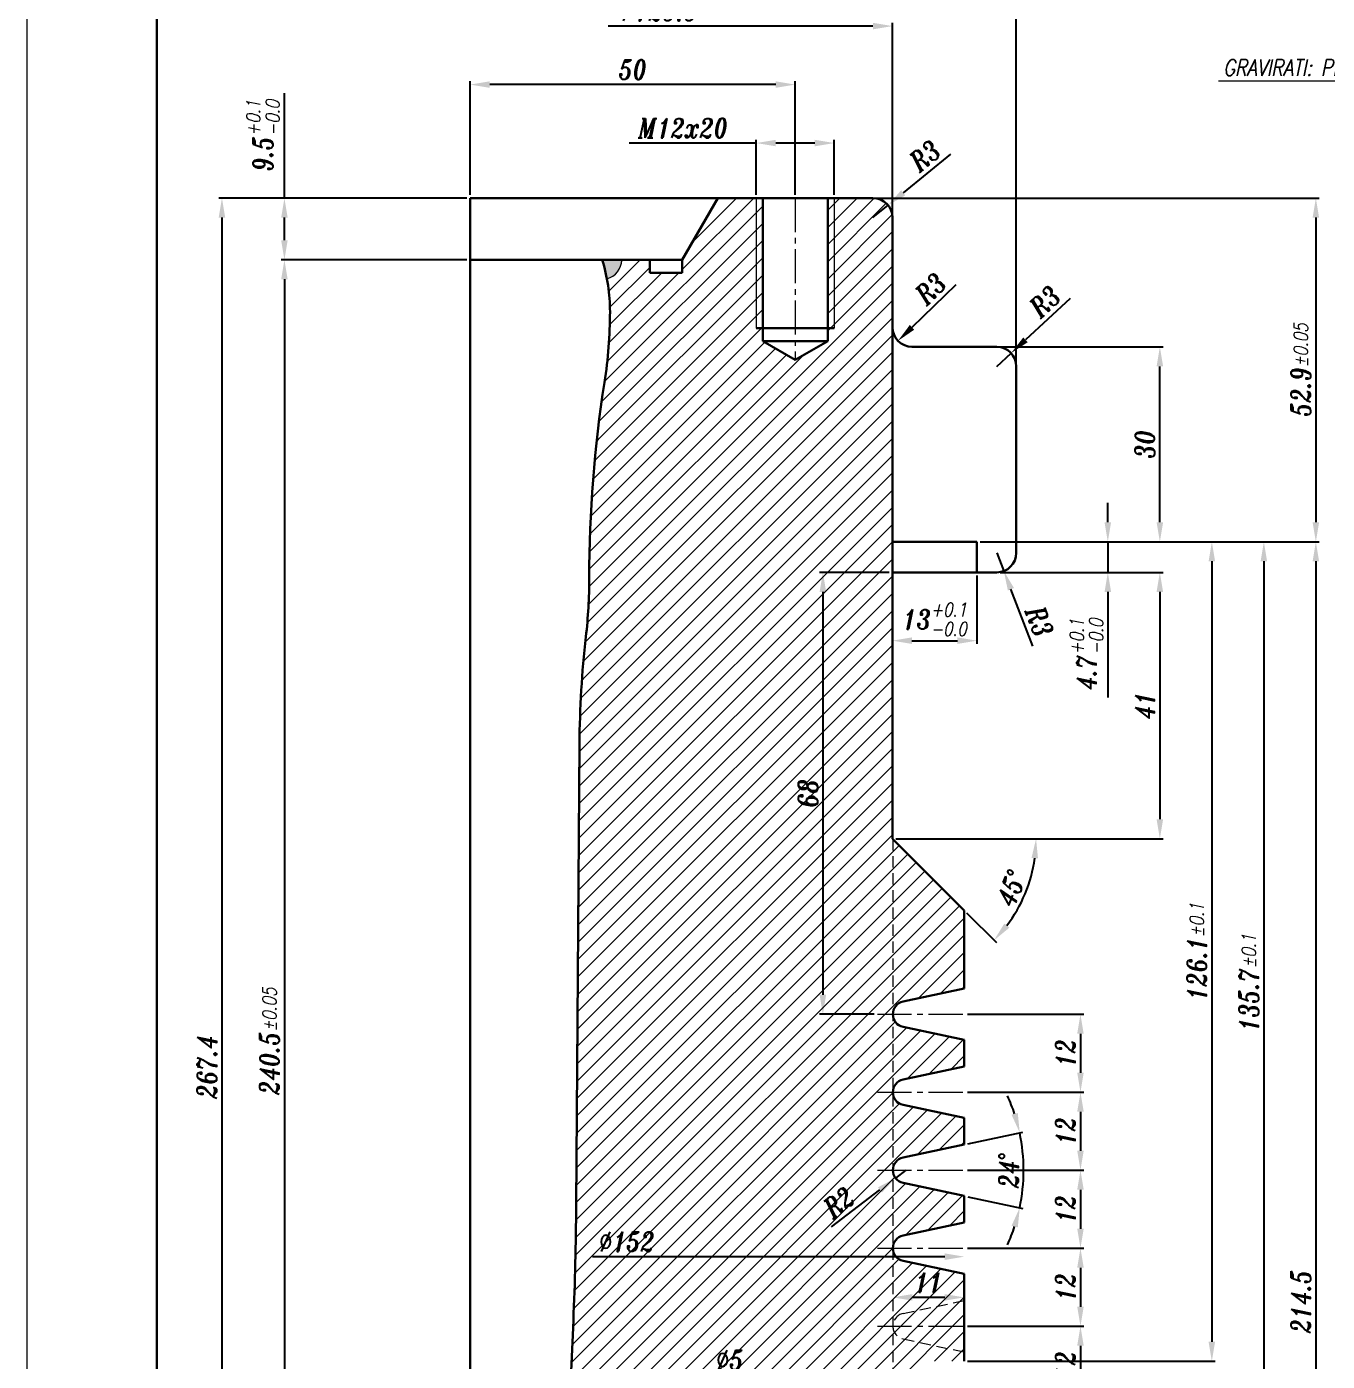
# Model space of a CAD drawing. Extents: x 459 to 1033, y 12 to 616.
# Drawn here: x 459.4 to 659.5, y 206.6 to 412 of the extents above; entities that cross this region are included whole.
import ezdxf

# ---------------------------------------------------------------- set-up
doc = ezdxf.new("R2010")
doc.units = 0
doc.header["$LTSCALE"] = 7
doc.header["$MEASUREMENT"] = 0
doc.linetypes.add('CENTER2', pattern=[1.125, 0.75, -0.125, 0.125, -0.125])
doc.linetypes.add('HIDDEN', pattern=[0.375, 0.25, -0.125])
doc.layers.get('0').update_dxf_attribs({"linetype": 'CONTINUOUS', "lineweight": 15})
for name, color, linetype, lineweight in [('1', 1, 'CENTER2', 15), ('2', 2, 'HIDDEN', 15), ('3', 3, 'CONTINUOUS', 30), ('8', 250, 'CONTINUOUS', 15)]:
    doc.layers.add(name, color=color, linetype=linetype, lineweight=lineweight)
doc.styles.add('ITALICT', font='ITALICT.shx', dxfattribs={"width": 0.8, "height": 3})
doc.dimstyles.get("Standard").update_dxf_attribs({"dimtxt": 3, "dimasz": 3, "dimexe": 0.5, "dimexo": 0.5, "dimgap": 0.8, "dimtad": 1, "dimdsep": 46, "dimtxsty": 'ITALICT', "dimcen": 0.09, "dimazin": 2, "dimtfac": 1, "dimtmove": 0, "dimatfit": 3, "dimfxl": 1, "dimtolj": 1, "dimtzin": 0, "dimarcsym": 0})

# ---------------------------------------------------------------- blocks, each defined once
blk = doc.blocks.new('*D11')
at = {"color": 0, "lineweight": -2, "transparency": 16777216}
for p, q in [((605.58, 327.52), (605.58, 317.01)), ((595.58, 317.51), (602.58, 317.51))]:
    blk.add_line(p, q, dxfattribs=at)
at = {"color": 0, "transparency": 16777216}
for points in [[(595.58, 318.01), (595.58, 317.01), (592.58, 317.51)], [(602.58, 318.01), (602.58, 317.01), (605.58, 317.51)]]:
    blk.add_solid(points, dxfattribs=at)
at = {"color": 0, "transparency": 16777216, "insert": (599.08, 320.8), "char_height": 3, "attachment_point": 5, "style": 'ITALICT'}
blk.add_mtext('\\A1;13{}{\\H0.71x;\\C3;\\S+0.1^ -0.0;}', dxfattribs=at)
blk = doc.blocks.new('*D12')
at = {"color": 0, "lineweight": -2, "transparency": 16777216}
for p, q in [((625.71, 335.72), (625.71, 338.72)), ((606.08, 332.72), (626.21, 332.72)), ((625.71, 332.72), (625.71, 328.02)), ((609.13, 328.02), (626.21, 328.02)), ((625.71, 325.02), (625.71, 308.75))]:
    blk.add_line(p, q, dxfattribs=at)
at = {"color": 0, "transparency": 16777216}
for points in [[(625.21, 335.72), (626.21, 335.72), (625.71, 332.72)], [(625.21, 325.02), (626.21, 325.02), (625.71, 328.02)]]:
    blk.add_solid(points, dxfattribs=at)
at = {"color": 0, "transparency": 16777216, "insert": (622.43, 315.39), "char_height": 3, "attachment_point": 5, "rotation": 90, "style": 'ITALICT'}
blk.add_mtext('\\A1;4.7{}{\\H0.71x;\\C3;\\S+0.1^ -0.0;}', dxfattribs=at)
blk = doc.blocks.new('*D13')
at = {"color": 0, "lineweight": -2, "transparency": 16777216}
for p, q in [((590.08, 385.62), (658.21, 385.62)), ((657.71, 382.62), (657.71, 335.72)), ((606.08, 332.72), (658.21, 332.72))]:
    blk.add_line(p, q, dxfattribs=at)
at = {"color": 0, "transparency": 16777216}
for points in [[(657.21, 382.62), (658.21, 382.62), (657.71, 385.62)], [(657.21, 335.72), (658.21, 335.72), (657.71, 332.72)]]:
    blk.add_solid(points, dxfattribs=at)
at = {"color": 0, "transparency": 16777216, "insert": (655.41, 359.17), "char_height": 3, "attachment_point": 5, "rotation": 90, "style": 'ITALICT'}
blk.add_mtext('\\A1;52.9{}{\\H0.71x;\\C3;%%p0.05}', dxfattribs=at)
blk = doc.blocks.new('*D14')
at = {"color": 0, "lineweight": -2, "transparency": 16777216}
for p, q in [((609.13, 328.02), (634.21, 328.02)), ((633.71, 325.02), (633.71, 290.02)), ((593.08, 287.02), (634.21, 287.02))]:
    blk.add_line(p, q, dxfattribs=at)
at = {"color": 0, "transparency": 16777216}
for points in [[(633.21, 325.02), (634.21, 325.02), (633.71, 328.02)], [(633.21, 290.02), (634.21, 290.02), (633.71, 287.02)]]:
    blk.add_solid(points, dxfattribs=at)
at = {"color": 0, "transparency": 16777216, "insert": (631.41, 307.52), "char_height": 3, "attachment_point": 5, "rotation": 90, "style": 'ITALICT'}
blk.add_mtext('\\A1;41', dxfattribs=at)
blk = doc.blocks.new('*D15')
at = {"color": 0, "lineweight": -2, "transparency": 16777216}
for p, q in [((603.7, 287.02), (615.17, 287.02)), ((603.99, 275.62), (608.56, 271.05))]:
    blk.add_line(p, q, dxfattribs=at)
blk.add_arc((592.58, 287.02), 22.09, 322.7882, 352.2118, dxfattribs=at)
at = {"color": 0, "transparency": 16777216}
for points in [[(613.97, 284.06), (614.97, 283.99), (614.67, 287.02)], [(610.55, 273.33), (609.8, 273.99), (608.2, 271.4)]]:
    blk.add_solid(points, dxfattribs=at)
at = {"color": 0, "transparency": 16777216, "insert": (610.87, 279.45), "char_height": 3, "attachment_point": 5, "rotation": 67.5, "style": 'ITALICT'}
blk.add_mtext('\\A1;45°', dxfattribs=at)
blk = doc.blocks.new('*D16')
at = {"color": 0, "lineweight": -2, "transparency": 16777216}
for p, q in [((606.08, 332.72), (642.21, 332.72)), ((641.71, 329.72), (641.71, 209.62)), ((604.13, 206.62), (642.21, 206.62))]:
    blk.add_line(p, q, dxfattribs=at)
at = {"color": 0, "transparency": 16777216}
for points in [[(641.21, 329.72), (642.21, 329.72), (641.71, 332.72)], [(641.21, 209.62), (642.21, 209.62), (641.71, 206.62)]]:
    blk.add_solid(points, dxfattribs=at)
at = {"color": 0, "transparency": 16777216, "insert": (639.41, 269.67), "char_height": 3, "attachment_point": 5, "rotation": 90, "style": 'ITALICT'}
blk.add_mtext('\\A1;126.1{}{\\H0.71x;\\C3;%%p0.1}', dxfattribs=at)
blk = doc.blocks.new('*D17')
at = {"color": 0, "lineweight": -2, "transparency": 16777216}
for p, q in [((606.08, 332.72), (650.21, 332.72)), ((649.71, 329.72), (649.71, 200.02)), ((613.28, 197.02), (650.21, 197.02))]:
    blk.add_line(p, q, dxfattribs=at)
at = {"color": 0, "transparency": 16777216}
for points in [[(649.21, 329.72), (650.21, 329.72), (649.71, 332.72)], [(649.21, 200.02), (650.21, 200.02), (649.71, 197.02)]]:
    blk.add_solid(points, dxfattribs=at)
at = {"color": 0, "transparency": 16777216, "insert": (647.41, 264.87), "char_height": 3, "attachment_point": 5, "rotation": 90, "style": 'ITALICT'}
blk.add_mtext('\\A1;135.7{}{\\H0.71x;\\C3;%%p0.1}', dxfattribs=at)
blk = doc.blocks.new('*D66')
at = {"color": 0, "lineweight": -2, "transparency": 16777216}
for p, q in [((592.08, 328.02), (581.38, 328.02)), ((581.88, 325.02), (581.88, 263.02)), ((589.76, 260.02), (581.38, 260.02))]:
    blk.add_line(p, q, dxfattribs=at)
at = {"color": 0, "transparency": 16777216}
for points in [[(581.38, 325.02), (582.38, 325.02), (581.88, 328.02)], [(581.38, 263.02), (582.38, 263.02), (581.88, 260.02)]]:
    blk.add_solid(points, dxfattribs=at)
at = {"color": 0, "transparency": 16777216, "insert": (579.58, 294.02), "char_height": 3, "attachment_point": 5, "rotation": 90, "style": 'ITALICT'}
blk.add_mtext('\\A1;68', dxfattribs=at)
blk = doc.blocks.new('*D67')
at = {"color": 0, "lineweight": -2, "transparency": 16777216}
for p, q in [((594.63, 236.02), (593.04, 234.81)), ((583.18, 227.29), (590.66, 232.99))]:
    blk.add_line(p, q, dxfattribs=at)
at = {"color": 0, "transparency": 16777216}
blk.add_solid([(590.35, 233.39), (590.96, 232.59), (593.04, 234.81)], dxfattribs=at)
at = {"color": 0, "transparency": 16777216, "insert": (584.33, 231.06), "char_height": 3, "attachment_point": 5, "rotation": 37.3097, "style": 'ITALICT'}
blk.add_mtext('\\A1;R2', dxfattribs=at)
blk = doc.blocks.new('*D18')
at = {"color": 0, "lineweight": -2, "transparency": 16777216}
for p, q in [((604.17, 240.09), (612.65, 241.9)), ((604.17, 231.95), (612.65, 230.15))]:
    blk.add_line(p, q, dxfattribs=at)
for start, end in [(18.1964, 24.3928), (348, 12), (335.6072, 341.8036)]:
    blk.add_arc((585.01, 236.02), 27.75, start, end, dxfattribs=at)
at = {"color": 0, "transparency": 16777216}
for points in [[(611.86, 244.82), (610.9, 244.56), (612.16, 241.79)], [(610.9, 227.48), (611.86, 227.22), (612.16, 230.25)]]:
    blk.add_solid(points, dxfattribs=at)
at = {"color": 0, "transparency": 16777216, "insert": (610.47, 236.02), "char_height": 3, "attachment_point": 5, "rotation": 90, "style": 'ITALICT'}
blk.add_mtext('\\A1;24°', dxfattribs=at)
blk = doc.blocks.new('*D19')
at = {"color": 0, "lineweight": -2, "transparency": 16777216}
for p, q in [((604.13, 248.02), (622, 248.02)), ((621.5, 245.02), (621.5, 239.02)), ((604.13, 236.02), (622, 236.02))]:
    blk.add_line(p, q, dxfattribs=at)
at = {"color": 0, "transparency": 16777216}
for points in [[(621, 245.02), (622, 245.02), (621.5, 248.02)], [(621, 239.02), (622, 239.02), (621.5, 236.02)]]:
    blk.add_solid(points, dxfattribs=at)
at = {"color": 0, "transparency": 16777216, "insert": (619.2, 242.02), "char_height": 3, "attachment_point": 5, "rotation": 90, "style": 'ITALICT'}
blk.add_mtext('\\A1;12', dxfattribs=at)
blk = doc.blocks.new('*D20')
at = {"color": 0, "lineweight": -2, "transparency": 16777216}
for p, q in [((604.13, 236.02), (622, 236.02)), ((621.5, 233.02), (621.5, 227.02)), ((604.13, 224.02), (622, 224.02))]:
    blk.add_line(p, q, dxfattribs=at)
at = {"color": 0, "transparency": 16777216}
for points in [[(621, 233.02), (622, 233.02), (621.5, 236.02)], [(621, 227.02), (622, 227.02), (621.5, 224.02)]]:
    blk.add_solid(points, dxfattribs=at)
at = {"color": 0, "transparency": 16777216, "insert": (619.2, 230.02), "char_height": 3, "attachment_point": 5, "rotation": 90, "style": 'ITALICT'}
blk.add_mtext('\\A1;12', dxfattribs=at)
blk = doc.blocks.new('*D21')
at = {"color": 0, "lineweight": -2, "transparency": 16777216}
for p, q in [((604.13, 224.02), (622, 224.02)), ((621.5, 221.02), (621.5, 215.02)), ((604.13, 212.02), (622, 212.02))]:
    blk.add_line(p, q, dxfattribs=at)
at = {"color": 0, "transparency": 16777216}
for points in [[(621, 221.02), (622, 221.02), (621.5, 224.02)], [(621, 215.02), (622, 215.02), (621.5, 212.02)]]:
    blk.add_solid(points, dxfattribs=at)
at = {"color": 0, "transparency": 16777216, "insert": (619.2, 218.02), "char_height": 3, "attachment_point": 5, "rotation": 90, "style": 'ITALICT'}
blk.add_mtext('\\A1;12', dxfattribs=at)
blk = doc.blocks.new('*D22')
at = {"color": 0, "lineweight": -2, "transparency": 16777216}
for p, q in [((604.13, 212.02), (622, 212.02)), ((621.5, 209.02), (621.5, 203.02)), ((604.13, 200.02), (622, 200.02))]:
    blk.add_line(p, q, dxfattribs=at)
at = {"color": 0, "transparency": 16777216}
for points in [[(621, 209.02), (622, 209.02), (621.5, 212.02)], [(621, 203.02), (622, 203.02), (621.5, 200.02)]]:
    blk.add_solid(points, dxfattribs=at)
at = {"color": 0, "transparency": 16777216, "insert": (619.2, 206.02), "char_height": 3, "attachment_point": 5, "rotation": 90, "style": 'ITALICT'}
blk.add_mtext('\\A1;12', dxfattribs=at)
blk = doc.blocks.new('*D68')
at = {"color": 0, "lineweight": -2, "transparency": 16777216}
blk.add_line((600.63, 216.46), (595.63, 216.46), dxfattribs=at)
at = {"color": 0, "transparency": 16777216}
for points in [[(595.63, 216.96), (595.63, 215.96), (592.63, 216.46)], [(600.63, 216.96), (600.63, 215.96), (603.63, 216.46)]]:
    blk.add_solid(points, dxfattribs=at)
at = {"color": 0, "transparency": 16777216, "insert": (598.13, 218.76), "char_height": 3, "attachment_point": 5, "style": 'ITALICT'}
blk.add_mtext('\\A1;11', dxfattribs=at)
blk = doc.blocks.new('*D23')
at = {"color": 0, "lineweight": -2, "transparency": 16777216}
for p, q in [((527.13, 376.12), (498.55, 376.12)), ((499.05, 373.12), (499.05, 138.62)), ((527.13, 135.62), (498.55, 135.62))]:
    blk.add_line(p, q, dxfattribs=at)
at = {"color": 0, "transparency": 16777216}
for points in [[(498.55, 373.12), (499.55, 373.12), (499.05, 376.12)], [(498.55, 138.62), (499.55, 138.62), (499.05, 135.62)]]:
    blk.add_solid(points, dxfattribs=at)
at = {"color": 0, "transparency": 16777216, "insert": (496.75, 255.87), "char_height": 3, "attachment_point": 5, "rotation": 90, "style": 'ITALICT'}
blk.add_mtext('\\A1;240.5{}{\\H0.71x;\\C3;%%p0.05}', dxfattribs=at)
blk = doc.blocks.new('*D32')
at = {"color": 0, "lineweight": -2, "transparency": 16777216}
for p, q in [((527.13, 385.62), (488.94, 385.62)), ((489.44, 382.62), (489.44, 121.22)), ((527.13, 118.22), (488.94, 118.22))]:
    blk.add_line(p, q, dxfattribs=at)
at = {"color": 0, "transparency": 16777216}
for points in [[(488.94, 382.62), (489.94, 382.62), (489.44, 385.62)], [(488.94, 121.22), (489.94, 121.22), (489.44, 118.22)]]:
    blk.add_solid(points, dxfattribs=at)
at = {"color": 0, "transparency": 16777216, "insert": (487.14, 251.92), "char_height": 3, "attachment_point": 5, "rotation": 90, "style": 'ITALICT'}
blk.add_mtext('\\A1;267.4', dxfattribs=at)
blk = doc.blocks.new('*D70')
at = {"color": 0, "lineweight": -2, "transparency": 16777216}
blk.add_line((600.63, 222.72), (546.45, 222.72), dxfattribs=at)
at = {"color": 0, "transparency": 16777216}
blk.add_solid([(600.63, 223.22), (600.63, 222.22), (603.63, 222.72)], dxfattribs=at)
at = {"color": 0, "transparency": 16777216, "insert": (551.71, 225.02), "char_height": 3, "attachment_point": 5, "style": 'ITALICT'}
blk.add_mtext('\\A1;%%c152', dxfattribs=at)
blk = doc.blocks.new('*D36')
at = {"color": 0, "lineweight": -2, "transparency": 16777216}
for p, q in [((589.58, 412.08), (548.84, 412.08)), ((592.58, 383.12), (592.58, 412.58))]:
    blk.add_line(p, q, dxfattribs=at)
at = {"color": 0, "transparency": 16777216}
blk.add_solid([(589.58, 412.58), (589.58, 411.58), (592.58, 412.08)], dxfattribs=at)
at = {"color": 0, "transparency": 16777216, "insert": (560.11, 414.38), "char_height": 3, "attachment_point": 5, "style": 'ITALICT'}
blk.add_mtext('\\A1;%%c129.9{}{\\H0.71x;\\C3;%%p0.05}', dxfattribs=at)
blk = doc.blocks.new('*D37')
at = {"color": 0, "lineweight": -2, "transparency": 16777216}
for p, q in [((608.63, 421.08), (564.38, 421.08)), ((611.63, 340.92), (611.63, 421.58))]:
    blk.add_line(p, q, dxfattribs=at)
at = {"color": 0, "transparency": 16777216}
blk.add_solid([(608.63, 421.58), (608.63, 420.58), (611.63, 421.08)], dxfattribs=at)
at = {"color": 0, "transparency": 16777216, "insert": (569.63, 423.38), "char_height": 3, "attachment_point": 5, "style": 'ITALICT'}
blk.add_mtext('\\A1;%%c168', dxfattribs=at)
blk = doc.blocks.new('*D43')
at = {"color": 0, "lineweight": -2, "transparency": 16777216}
for p, q in [((499.05, 385.62), (499.05, 401.78)), ((527.13, 385.62), (498.55, 385.62)), ((499.05, 379.12), (499.05, 382.62)), ((527.13, 376.12), (498.55, 376.12))]:
    blk.add_line(p, q, dxfattribs=at)
at = {"color": 0, "transparency": 16777216}
for points in [[(498.55, 382.62), (499.55, 382.62), (499.05, 385.62)], [(498.55, 379.12), (499.55, 379.12), (499.05, 376.12)]]:
    blk.add_solid(points, dxfattribs=at)
at = {"color": 0, "transparency": 16777216, "insert": (495.76, 395.2), "char_height": 3, "attachment_point": 5, "rotation": 90, "style": 'ITALICT'}
blk.add_mtext('\\A1;9.5{}{\\H0.71x;\\C3;\\S+0.1^ -0.0;}', dxfattribs=at)
blk = doc.blocks.new('*D44')
at = {"color": 0, "lineweight": -2, "transparency": 16777216}
for p, q in [((608.63, 331.02), (609.72, 328.22)), ((614.19, 316.66), (610.8, 325.43))]:
    blk.add_line(p, q, dxfattribs=at)
at = {"color": 0, "transparency": 16777216}
blk.add_solid([(611.27, 325.61), (610.33, 325.24), (609.72, 328.22)], dxfattribs=at)
at = {"color": 0, "transparency": 16777216, "insert": (615.18, 320.47), "char_height": 3, "attachment_point": 5, "rotation": 291.1521, "style": 'ITALICT'}
blk.add_mtext('\\A1;R3', dxfattribs=at)
blk = doc.blocks.new('*D45')
at = {"color": 0, "lineweight": -2, "transparency": 16777216}
for p, q in [((606.08, 332.72), (658.21, 332.72)), ((657.71, 329.72), (657.71, 121.22)), ((596.28, 118.22), (658.21, 118.22))]:
    blk.add_line(p, q, dxfattribs=at)
at = {"color": 0, "transparency": 16777216}
for points in [[(657.21, 329.72), (658.21, 329.72), (657.71, 332.72)], [(657.21, 121.22), (658.21, 121.22), (657.71, 118.22)]]:
    blk.add_solid(points, dxfattribs=at)
at = {"color": 0, "transparency": 16777216, "insert": (655.41, 215.82), "char_height": 3, "attachment_point": 5, "rotation": 90, "style": 'ITALICT'}
blk.add_mtext('\\A1;214.5', dxfattribs=at)
blk = doc.blocks.new('*D46')
at = {"color": 0, "lineweight": -2, "transparency": 16777216}
for p, q in [((604.13, 260.02), (622, 260.02)), ((621.5, 257.02), (621.5, 251.02)), ((604.13, 248.02), (622, 248.02))]:
    blk.add_line(p, q, dxfattribs=at)
at = {"color": 0, "transparency": 16777216}
for points in [[(621, 257.02), (622, 257.02), (621.5, 260.02)], [(621, 251.02), (622, 251.02), (621.5, 248.02)]]:
    blk.add_solid(points, dxfattribs=at)
at = {"color": 0, "transparency": 16777216, "insert": (619.2, 254.02), "char_height": 3, "attachment_point": 5, "rotation": 90, "style": 'ITALICT'}
blk.add_mtext('\\A1;12', dxfattribs=at)
blk = doc.blocks.new('*D60')
at = {"color": 0, "lineweight": -2, "transparency": 16777216}
for p, q in [((571.63, 386.12), (571.63, 394.58)), ((583.63, 386.12), (583.63, 394.58)), ((571.63, 394.08), (552.06, 394.08)), ((580.63, 394.08), (574.63, 394.08))]:
    blk.add_line(p, q, dxfattribs=at)
at = {"color": 0, "transparency": 16777216}
for points in [[(574.63, 394.58), (574.63, 393.58), (571.63, 394.08)], [(580.63, 394.58), (580.63, 393.58), (583.63, 394.08)]]:
    blk.add_solid(points, dxfattribs=at)
at = {"color": 0, "transparency": 16777216, "insert": (560.35, 396.38), "char_height": 3, "attachment_point": 5, "style": 'ITALICT'}
blk.add_mtext('\\A1;M12x20', dxfattribs=at)
blk = doc.blocks.new('*D72')
at = {"color": 0, "lineweight": -2, "transparency": 16777216}
for p, q in [((550.63, 204.53), (547.63, 204.53)), ((553.63, 198.02), (553.63, 205.03)), ((553.63, 204.53), (558.63, 204.53)), ((558.63, 198.02), (558.63, 205.03)), ((561.63, 204.53), (570.46, 204.53))]:
    blk.add_line(p, q, dxfattribs=at)
at = {"color": 0, "transparency": 16777216}
for points in [[(550.63, 205.03), (550.63, 204.03), (553.63, 204.53)], [(561.63, 205.03), (561.63, 204.03), (558.63, 204.53)]]:
    blk.add_solid(points, dxfattribs=at)
at = {"color": 0, "transparency": 16777216, "insert": (567.55, 206.83), "char_height": 3, "attachment_point": 5, "style": 'ITALICT'}
blk.add_mtext('\\A1;%%c5', dxfattribs=at)
blk = doc.blocks.new('*D78')
at = {"color": 0, "lineweight": -2, "transparency": 16777216}
for p, q in [((609.13, 362.72), (634.21, 362.72)), ((633.71, 335.72), (633.71, 359.72)), ((606.08, 332.72), (634.21, 332.72))]:
    blk.add_line(p, q, dxfattribs=at)
at = {"color": 0, "transparency": 16777216}
for points in [[(633.21, 359.72), (634.21, 359.72), (633.71, 362.72)], [(633.21, 335.72), (634.21, 335.72), (633.71, 332.72)]]:
    blk.add_solid(points, dxfattribs=at)
at = {"color": 0, "transparency": 16777216, "insert": (631.41, 347.72), "char_height": 3, "attachment_point": 5, "rotation": 90, "style": 'ITALICT'}
blk.add_mtext('\\A1;30', dxfattribs=at)
blk = doc.blocks.new('*D79')
at = {"color": 0, "lineweight": -2, "transparency": 16777216}
for p, q in [((619.94, 370.18), (613.04, 363.8)), ((608.63, 359.72), (610.84, 361.76))]:
    blk.add_line(p, q, dxfattribs=at)
at = {"color": 0, "transparency": 16777216}
blk.add_solid([(612.7, 364.16), (613.38, 363.43), (610.84, 361.76)], dxfattribs=at)
at = {"color": 0, "transparency": 16777216, "insert": (616.03, 369.7), "char_height": 3, "attachment_point": 5, "rotation": 42.786, "style": 'ITALICT'}
blk.add_mtext('\\A1;R3', dxfattribs=at)
blk = doc.blocks.new('*D80')
at = {"color": 0, "lineweight": -2, "transparency": 16777216}
blk.add_line((602.35, 372.25), (595.58, 365.72), dxfattribs=at)
at = {"color": 0, "transparency": 16777216}
blk.add_solid([(595.24, 366.08), (595.93, 365.36), (593.43, 363.64)], dxfattribs=at)
at = {"color": 0, "transparency": 16777216, "insert": (598.45, 371.68), "char_height": 3, "attachment_point": 5, "rotation": 44.0066, "style": 'ITALICT'}
blk.add_mtext('\\A1;R3', dxfattribs=at)
blk = doc.blocks.new('*D83')
at = {"color": 0, "lineweight": -2, "transparency": 16777216}
for p, q in [((601.51, 392.37), (594.23, 386.42)), ((589.58, 382.62), (591.91, 384.52))]:
    blk.add_line(p, q, dxfattribs=at)
at = {"color": 0, "transparency": 16777216}
blk.add_solid([(593.91, 386.81), (594.55, 386.03), (591.91, 384.52)], dxfattribs=at)
at = {"color": 0, "transparency": 16777216, "insert": (597.57, 392.12), "char_height": 3, "attachment_point": 5, "rotation": 39.2593, "style": 'ITALICT'}
blk.add_mtext('\\A1;R3', dxfattribs=at)
blk = doc.blocks.new('*D84')
at = {"color": 0, "lineweight": -2, "transparency": 16777216}
for p, q in [((527.63, 386.12), (527.63, 403.58)), ((574.63, 403.08), (530.63, 403.08)), ((577.63, 386.12), (577.63, 403.58))]:
    blk.add_line(p, q, dxfattribs=at)
at = {"color": 0, "transparency": 16777216}
for points in [[(530.63, 403.58), (530.63, 402.58), (527.63, 403.08)], [(574.63, 403.58), (574.63, 402.58), (577.63, 403.08)]]:
    blk.add_solid(points, dxfattribs=at)
at = {"color": 0, "transparency": 16777216, "insert": (552.63, 405.38), "char_height": 3, "attachment_point": 5, "style": 'ITALICT'}
blk.add_mtext('\\A1;50', dxfattribs=at)

msp = doc.modelspace()

# ---------------------------------------------------------------- hatches: boundary and pattern name
h = msp.add_hatch(color=256)
h.dxf.hatch_style = 1
h.paths.add_polyline_path([(550.934, 376.121), (547.934, 376.121, -0.02752695), (548.6551, 373.209, 0.34477684)])
at = {"layer": '8'}
h = msp.add_hatch(dxfattribs=at)
h.set_pattern_fill('ANSI31', color=256, scale=15)
h.paths.add_polyline_path([(559.134, 138.521), (558.634, 138.521), (558.634, 132.521), (559.134, 132.521)], flags=17)
h.paths.add_polyline_path([(553.634, 138.521), (553.134, 138.521), (553.134, 132.521), (553.634, 132.521)], flags=17)
h.paths.add_polyline_path([(597.784, 193.021), (592.634, 193.021), (592.634, 155.771, 0.1289713), (597.784, 136.1374)], flags=17)
h.paths.add_polyline_path([(597.784, 193.771), (592.634, 193.771), (592.634, 193.021), (597.784, 193.021)], flags=17)
h.paths.add_polyline_path([(592.634, 193.771), (583.784, 193.771), (583.784, 193.021), (592.634, 193.021)], flags=17)
h.paths.add_polyline_path([(592.634, 201.021), (583.784, 201.021), (583.784, 200.271), (592.634, 200.271)], flags=17)
h.paths.add_polyline_path([(597.784, 201.021), (592.902, 201.021, 0.09989808), (592.6497, 200.271), (597.784, 200.271)], flags=17)
h.paths.add_polyline_path([(597.784, 202.7353), (594.2182, 201.9773, 0.21255656), (592.902, 201.021), (597.784, 201.021)], flags=17)
h.paths.add_polyline_path([(592.902, 201.021), (592.634, 201.021), (592.634, 200.271), (592.6497, 200.271, -0.09989808)], flags=17)
h.paths.add_polyline_path([(597.784, 206.621), (603.634, 206.621), (603.634, 208.0633), (594.2182, 210.0647, -0.35411857), (592.634, 212.021), (592.634, 201.021), (592.902, 201.021, -0.21255656), (594.2182, 201.9773), (597.784, 202.7353)])
h.paths.add_polyline_path([(603.634, 212.021), (592.634, 212.021, 0.35411857), (594.2182, 210.0647), (603.634, 208.0633)], flags=17)
h.paths.add_polyline_path([(603.634, 215.9787), (594.2182, 213.9773, 0.35411857), (592.634, 212.021), (603.634, 212.021)], flags=17)
h.paths.add_polyline_path([(603.634, 220.0633), (594.2182, 222.0647, -0.35411857), (592.634, 224.021), (592.634, 212.021, -0.35411857), (594.2182, 213.9773), (603.634, 215.9787)])
h.paths.add_polyline_path([(603.634, 232.0633), (594.2182, 234.0647, -0.35411857), (592.634, 236.021), (592.634, 224.021, -0.35411857), (594.2182, 225.9773), (603.634, 227.9787)])
h.paths.add_polyline_path([(603.634, 244.0633), (594.2182, 246.0647, -0.35411857), (592.634, 248.021), (592.634, 236.021, -0.35411857), (594.2182, 237.9773), (603.634, 239.9787)])
h.paths.add_polyline_path([(603.634, 256.0633), (594.2182, 258.0647, -0.35411857), (592.634, 260.021), (592.634, 248.021, -0.35411857), (594.2182, 249.9773), (603.634, 251.9787)])
h.paths.add_polyline_path([(603.634, 275.971), (592.634, 286.971), (592.634, 260.021, -0.35411857), (594.2182, 261.9773), (603.634, 263.9787)])
h.paths.add_polyline_path([(583.634, 385.621), (582.634, 385.621), (582.634, 365.621), (583.634, 365.621)], flags=17)
h.paths.add_polyline_path([(572.634, 385.621), (571.634, 385.621), (571.634, 365.621), (572.634, 365.621)], flags=17)
h.paths.add_polyline_path([(581.8272, 291.2139), (581.8272, 296.8282), (577.3272, 296.8282), (577.3272, 291.2139)], flags=24)
h.paths.add_polyline_path([(546.4983, 222.7657), (556.9126, 222.7657), (556.9126, 227.2657), (546.4983, 227.2657)], flags=24)
h.paths.add_polyline_path([(583.1902, 227.3629), (588.201, 231.1815), (585.4734, 234.7607), (580.4626, 230.9421)], flags=24)
h.paths.add_polyline_path([(564.684, 204.5821), (570.4126, 204.5821), (570.4126, 209.0821), (564.684, 209.0821)], flags=24)
h.paths.add_polyline_path([(576.5071, 193.6425), (576.5071, 200.3996), (572.0071, 200.3996), (572.0071, 193.6425)], flags=24)
h.paths.add_polyline_path([(566.1277, 162.1567), (566.1277, 167.8853), (561.6277, 167.8853), (561.6277, 162.1567)], flags=24)
h.paths.add_polyline_path([(587.6483, 177.7781), (592.9198, 177.7781), (592.9198, 182.2781), (587.6483, 182.2781)], flags=24)
h.paths.add_polyline_path([(588.2055, 184.8305), (593.3626, 184.8305), (593.3626, 189.3305), (588.2055, 189.3305)], flags=24)
h.paths.add_polyline_path([(581.8826, 129.002), (583.7498, 122.0335), (588.0964, 123.1982), (586.2292, 130.1666)], flags=24)
h.paths.add_polyline_path([(595.7269, 216.5126), (600.5412, 216.5126), (600.5412, 221.0126), (595.7269, 221.0126)], flags=24)
edge = h.paths.add_edge_path()
edge.add_arc((540.334, 135.621), 3, 0, 90)
edge.add_line((540.334, 138.621), (543.4943, 212.8836))
edge.add_arc((43.9464, 234.1421), 500, 357.563227, 359.596515)
edge.add_line((543.934, 230.621), (544.434, 301.621))
edge.add_arc((700.3997, 300.5227), 155.9696, 173.527898, 179.596515, ccw=False)
edge.add_arc((465.934, 327.121), 80, 353.527898, 360)
edge.add_arc((740.1903, 327.121), 194.2562, 171.074363, 180, ccw=False)
edge.add_arc((479.134, 368.121), 70, 351.074363, 360)
edge.add_arc((521.8674, 368.121), 27.2667, 0, 10.754411)
edge.add_arc((547.934, 376.121), 3, 283.907971, 360)
edge.add_line((550.934, 376.121), (555.234, 376.121))
edge.add_line((555.234, 376.121), (555.234, 374.121))
edge.add_line((555.234, 374.121), (560.234, 374.121))
edge.add_line((560.234, 374.121), (560.234, 376.121))
edge.add_line((560.234, 376.121), (565.7189, 385.621))
edge.add_line((565.7189, 385.621), (571.634, 385.621))
edge.add_line((571.634, 385.621), (571.634, 365.621))
edge.add_line((571.634, 365.621), (572.634, 365.621))
edge.add_line((572.634, 365.621), (572.634, 363.621))
edge.add_line((572.634, 363.621), (577.634, 360.7343))
edge.add_line((577.634, 360.7343), (582.634, 363.621))
edge.add_line((582.634, 363.621), (582.634, 365.621))
edge.add_line((582.634, 365.621), (583.634, 365.621))
edge.add_line((583.634, 365.621), (583.634, 385.621))
edge.add_line((583.634, 385.621), (589.584, 385.621))
edge.add_arc((589.584, 382.621), 3, 0, 90, ccw=False)
edge.add_line((592.584, 382.621), (592.584, 287.021))
edge.add_line((592.584, 287.021), (592.634, 286.971))
edge.add_line((592.634, 286.971), (592.634, 201.021))
edge.add_line((592.634, 201.021), (583.784, 201.021))
edge.add_line((583.784, 201.021), (583.784, 200.271))
edge.add_line((583.784, 200.271), (582.784, 200.271))
edge.add_line((582.784, 200.271), (580.9077, 197.021))
edge.add_line((580.9077, 197.021), (582.784, 193.771))
edge.add_line((582.784, 193.771), (583.784, 193.771))
edge.add_line((583.784, 193.771), (583.784, 193.021))
edge.add_line((583.784, 193.021), (592.634, 193.021))
edge.add_line((592.634, 193.021), (592.634, 155.771))
edge.add_arc((632.634, 155.771), 40, 180, 209.395776)
edge.add_line((597.784, 136.1374), (597.784, 120.221))
edge.add_arc((595.784, 120.221), 2, -90, 0, ccw=False)
edge.add_line((595.784, 118.221), (565.284, 118.221))
edge.add_line((565.284, 118.221), (565.284, 123.821))
edge.add_line((565.284, 123.821), (572.884, 128.2089))
edge.add_line((572.884, 128.2089), (572.884, 132.521))
edge.add_line((572.884, 132.521), (559.134, 132.521))
edge.add_line((559.134, 132.521), (559.134, 138.521))
edge.add_line((559.134, 138.521), (558.634, 138.521))
edge.add_line((558.634, 138.521), (558.634, 197.521))
edge.add_line((558.634, 197.521), (556.134, 198.9644))
edge.add_line((556.134, 198.9644), (553.634, 197.521))
edge.add_line((553.634, 197.521), (553.634, 138.521))
edge.add_line((553.634, 138.521), (553.134, 138.521))
edge.add_line((553.134, 138.521), (553.134, 132.521))
edge.add_line((553.134, 132.521), (552.134, 132.521))
edge.add_line((552.134, 132.521), (552.134, 135.621))
edge.add_line((552.134, 135.621), (543.334, 135.621))

# ---------------------------------------------------------------- linework, layer by layer
for p, q in [((459.4079, 612.9628), (459.4079, 12.3608)), ((642.7146, 403.6335), (704.3573, 403.6335)), ((571.634, 385.621), (571.634, 365.621)), ((583.634, 385.621), (583.634, 365.621))]:
    msp.add_line(p, q)
msp.add_arc((547.934, 376.121), 3, 283.907971, 0)
at = {"layer": '1'}
for p, q in [((577.634, 385.621), (577.634, 360.7343)), ((590.2563, 260.021), (603.634, 260.021)), ((590.2563, 248.021), (603.634, 248.021)), ((590.2563, 236.021), (603.634, 236.021)), ((590.2563, 224.021), (603.634, 224.021)), ((590.2563, 212.021), (603.634, 212.021))]:
    msp.add_line(p, q, dxfattribs=at)
at = {"layer": '2'}
for p, q in [((592.634, 286.971), (592.634, 155.771)), ((594.2182, 213.9773), (603.634, 215.9787)), ((594.2182, 210.0647), (603.634, 208.0633))]:
    msp.add_line(p, q, dxfattribs=at)
msp.add_arc((594.634, 212.021), 2, 102, 258, dxfattribs=at)
at = {"layer": '3'}
for p, q in [((479.4079, 607.9628), (479.4079, 17.3608)), ((527.634, 385.621), (527.634, 118.221)), ((527.634, 385.621), (589.584, 385.621)), ((560.234, 376.121), (565.7189, 385.621)), ((572.634, 385.621), (572.634, 363.621)), ((582.634, 385.621), (582.634, 363.621)), ((592.584, 382.621), (592.584, 287.021)), ((527.634, 376.121), (560.234, 376.121)), ((555.234, 374.121), (555.234, 376.121)), ((560.234, 376.121), (560.234, 374.121)), ((560.234, 374.121), (555.234, 374.121)), ((571.634, 365.621), (583.634, 365.621)), ((572.634, 363.621), (582.634, 363.621)), ((572.634, 363.621), (577.634, 360.7343)), ((582.634, 363.621), (577.634, 360.7343)), ((595.584, 362.721), (608.634, 362.721)), ((611.634, 359.721), (611.634, 331.021)), ((592.584, 332.721), (605.584, 332.721)), ((605.584, 332.721), (605.584, 328.021)), ((592.584, 328.021), (608.634, 328.021)), ((543.934, 230.621), (544.434, 301.621)), ((592.584, 287.021), (603.634, 275.971)), ((603.634, 275.971), (603.634, 263.9787)), ((594.2182, 261.9773), (603.634, 263.9787)), ((594.2182, 258.0647), (603.634, 256.0633)), ((603.634, 256.0633), (603.634, 251.9787)), ((594.2182, 249.9773), (603.634, 251.9787)), ((594.2182, 246.0647), (603.634, 244.0633)), ((603.634, 244.0633), (603.634, 239.9787)), ((594.2182, 237.9773), (603.634, 239.9787)), ((594.2182, 234.0647), (603.634, 232.0633)), ((603.634, 232.0633), (603.634, 227.9787)), ((594.2182, 225.9773), (603.634, 227.9787)), ((594.2182, 222.0647), (603.634, 220.0633)), ((603.634, 220.0633), (603.634, 206.621)), ((540.334, 138.621), (543.4943, 212.8836))]:
    msp.add_line(p, q, dxfattribs=at)
for centre, radius, start, end in [((589.584, 382.621), 3, 0, 90), ((521.8674, 368.121), 27.2667, 0, 17.061531), ((479.134, 368.121), 70, 351.074363, 0), ((595.584, 365.721), 3, 180, 270), ((608.634, 359.721), 3, 0, 90), ((740.1903, 327.121), 194.2562, 171.074363, 180), ((608.634, 331.021), 3, 270, 0), ((465.934, 327.121), 80, 353.527898, 0), ((700.3997, 300.5227), 155.9696, 173.527898, 179.596515), ((594.634, 260.021), 2, 102, 258), ((594.634, 248.021), 2, 102, 258), ((594.634, 236.021), 2, 102, 258), ((43.9464, 234.1421), 500, 357.563227, 359.596515), ((594.634, 224.021), 2, 102, 258)]:
    msp.add_arc(centre, radius, start, end, dxfattribs=at)

# ---------------------------------------------------------------- texts
at = {"style": 'ITALICT', "width": 0.8}
msp.add_text('GRAVIRATI: PINTA BEER 568ml', height=2.5, dxfattribs=at).set_placement((643.4739, 404.4494))

# ---------------------------------------------------------------- dimensions: what is measured, and where the dimension line sits
for base, p1, p2, text, override, picture, middle in [((527.634, 421.0802), (611.634, 340.421), (527.634, 410.571), '%%c<>', {"dimlfac": 2, "dimse2": 1, "dimsd2": 1, "dimtmove": 0}, '*D37', (569.634, 421.0802)), ((527.634, 412.0802), (592.584, 382.621), (527.634, 410.571), '%%c<>{}{\\H0.71x;\\C3;%%p0.05}', {"dimlfac": 2, "dimse2": 1, "dimsd2": 1, "dimtp": 0.05, "dimtm": 0.05, "dimtdec": 2, "dimtmove": 0, "dimtzin": 0}, '*D36', (560.109, 412.0802)), ((583.634, 394.0802), (571.634, 385.621), (583.634, 385.621), 'M<>x20', {"dimtmove": 0}, '*D60', (560.3483, 394.0802)), ((527.634, 222.7157), (603.634, 222.7157), (527.634, 207.196), '%%c<>', {"dimlfac": 2, "dimse2": 1, "dimsd2": 1}, '*D70', (551.7055, 222.7157))]:
    dim = msp.add_linear_dim(base=base, p1=p1, p2=p2, text=text, dimstyle='Standard', override=override)
    dim.commit()
    dim.dimension.update_dxf_attribs({"geometry": picture, "text_midpoint": middle, "dimtype": 160})
for base, p1, p2, text, override, picture, middle in [((499.0466, 385.621), (527.634, 376.121), (527.634, 385.621), '<>{}{\\H0.71x;\\C3;\\S+0.1^ -0.0;}', {"dimtp": 0.1, "dimtm": 0, "dimtdec": 1, "dimtzin": 0}, '*D43', (495.7616, 395.1993)), ((657.7137, 332.721), (589.584, 385.621), (605.584, 332.721), '<>{}{\\H0.71x;\\C3;%%p0.05}', {"dimtp": 0.05, "dimtm": 0.05, "dimtdec": 2, "dimtzin": 0}, '*D13', (655.4137, 359.171)), ((499.0466, 135.621), (527.634, 376.121), (527.634, 135.621), '<>{}{\\H0.71x;\\C3;%%p0.05}', {"dimtp": 0.05, "dimtm": 0.05, "dimtdec": 2, "dimtzin": 0}, '*D23', (496.7466, 255.871))]:
    dim = msp.add_linear_dim(base=base, p1=p1, p2=p2, angle=90, text=text, dimstyle='Standard', override=override)
    dim.commit()
    dim.dimension.update_dxf_attribs({"geometry": picture, "text_midpoint": middle})
dim = msp.add_linear_dim(base=(527.634, 403.0802), p1=(577.634, 385.621), p2=(527.634, 385.621), dimstyle='Standard', override={"dimtmove": 0})
dim.commit()
dim.dimension.update_dxf_attribs({"geometry": '*D84', "text_midpoint": (552.634, 403.0802), "dimtype": 160})
for center, mpoint, picture, middle in [((589.584, 382.621), (591.9069, 384.5195), '*D83', (597.5749, 392.1224)), ((608.634, 359.721), (610.8357, 361.7588), '*D79', (616.0253, 369.696)), ((608.634, 331.021), (609.7166, 328.2232), '*D44', (615.1814, 320.4729)), ((594.634, 236.021), (593.0433, 234.8088), '*D67', (584.3318, 231.0618))]:
    dim = msp.add_radius_dim(center=center, mpoint=mpoint, dimstyle='Standard')
    dim.commit()
    dim.dimension.update_dxf_attribs({"geometry": picture, "text_midpoint": middle})
for base, p1, p2, picture, middle in [((489.4387, 118.221), (527.634, 385.621), (527.634, 118.221), '*D32', (487.1387, 251.921)), ((633.7137, 362.721), (605.584, 332.721), (608.634, 362.721), '*D78', (631.4137, 347.721)), ((581.8772, 260.021), (592.584, 328.021), (590.2563, 260.021), '*D66', (579.5772, 294.021)), ((621.4964, 248.021), (603.634, 260.021), (603.634, 248.021), '*D46', (619.1964, 254.021)), ((621.4964, 236.021), (603.634, 248.021), (603.634, 236.021), '*D19', (619.1964, 242.021))]:
    dim = msp.add_linear_dim(base=base, p1=p1, p2=p2, angle=90, dimstyle='Standard')
    dim.commit()
    dim.dimension.update_dxf_attribs({"geometry": picture, "text_midpoint": middle})
dim = msp.add_radius_dim(center=(595.584, 365.721), mpoint=(593.4263, 363.6368), dimstyle='Standard')
dim.commit()
dim.dimension.update_dxf_attribs({"geometry": '*D80', "text_midpoint": (600.0435, 370.0284), "dimtype": 164})
for base, p2, text, override, picture, middle in [((625.7137, 328.021), (608.634, 328.021), '<>{}{\\H0.71x;\\C3;\\S+0.1^ -0.0;}', {"dimtp": 0.1, "dimtm": 0, "dimtdec": 1, "dimtmove": 0, "dimtzin": 0}, '*D12', (625.7137, 315.3856)), ((641.7137, 206.621), (603.634, 206.621), '<>{}{\\H0.71x;\\C3;%%p0.1}', {"dimtp": 0.1, "dimtm": 0.1, "dimtdec": 1, "dimtmove": 0, "dimtzin": 0}, '*D16', (641.7137, 269.671)), ((649.7137, 197.021), (612.784, 197.021), '<>{}{\\H0.71x;\\C3;%%p0.1}', {"dimtol": 0, "dimlim": 0, "dimtp": 0, "dimtm": 0, "dimtfac": 1, "dimtdec": 2, "dimtmove": 0, "dimtolj": 1, "dimtzin": 0}, '*D17', (649.7137, 264.871))]:
    dim = msp.add_linear_dim(base=base, p1=(605.584, 332.721), p2=p2, angle=90, text=text, dimstyle='Standard', override=override)
    dim.commit()
    dim.dimension.update_dxf_attribs({"geometry": picture, "text_midpoint": middle, "dimtype": 160})
for base, p1, p2, picture, middle in [((657.7137, 118.221), (605.584, 332.721), (595.784, 118.221), '*D45', (657.7137, 215.821)), ((633.7137, 287.021), (608.634, 328.021), (592.584, 287.021), '*D14', (633.7137, 307.521))]:
    dim = msp.add_linear_dim(base=base, p1=p1, p2=p2, angle=90, dimstyle='Standard', override={"dimtmove": 0})
    dim.commit()
    dim.dimension.update_dxf_attribs({"geometry": picture, "text_midpoint": middle, "dimtype": 160})
dim = msp.add_linear_dim(base=(605.584, 317.5107), p1=(592.584, 317.5107), p2=(605.584, 328.021), text='<>{}{\\H0.71x;\\C3;\\S+0.1^ -0.0;}', dimstyle='Standard', override={"dimtp": 0.1, "dimtm": 0, "dimtdec": 1, "dimtzin": 0})
dim.commit()
dim.dimension.update_dxf_attribs({"geometry": '*D11', "text_midpoint": (599.084, 320.7957)})
for base, line1, line2, picture, middle in [((611.7122, 275.9774), ((592.584, 287.021), (603.1968, 287.021)), ((592.584, 287.021), (603.634, 275.971)), '*D15', (610.8651, 279.4488)), ((612.7004, 234.0851), ((594.2182, 234.0647), (603.684, 232.0527)), ((594.2182, 237.9773), (603.684, 239.9894)), '*D18', (610.468, 236.021))]:
    dim = msp.add_angular_dim_2l(base=base, line1=line1, line2=line2, dimstyle='Standard')
    dim.commit()
    dim.dimension.update_dxf_attribs({"geometry": picture, "text_midpoint": middle})
for base, p1, p2, angle, override, picture, middle in [((621.4964, 224.021), (603.634, 236.021), (603.634, 224.021), 90, {"dimtmove": 1}, '*D20', (619.1964, 230.021)), ((621.4964, 212.021), (603.634, 224.021), (603.634, 212.021), 90, {"dimtmove": 1}, '*D21', (619.1964, 218.021)), ((621.4964, 200.021), (603.634, 212.021), (603.634, 200.021), 90, {"dimtmove": 1}, '*D22', (619.1964, 206.021)), ((558.634, 204.5321), (553.634, 197.521), (558.634, 197.521), 180, {"dimpost": '%%c<>'}, '*D72', (567.5483, 206.8321))]:
    dim = msp.add_linear_dim(base=base, p1=p1, p2=p2, angle=angle, dimstyle='Standard', override=override)
    dim.commit()
    dim.dimension.update_dxf_attribs({"geometry": picture, "text_midpoint": middle})
dim = msp.add_linear_dim(base=(592.634, 216.4626), p1=(603.634, 216.4626), p2=(592.634, 216.4626), dimstyle='Standard')
dim.commit()
dim.dimension.update_dxf_attribs({"geometry": '*D68', "text_midpoint": (598.134, 218.7626)})

doc.saveas('drawing.dxf')
